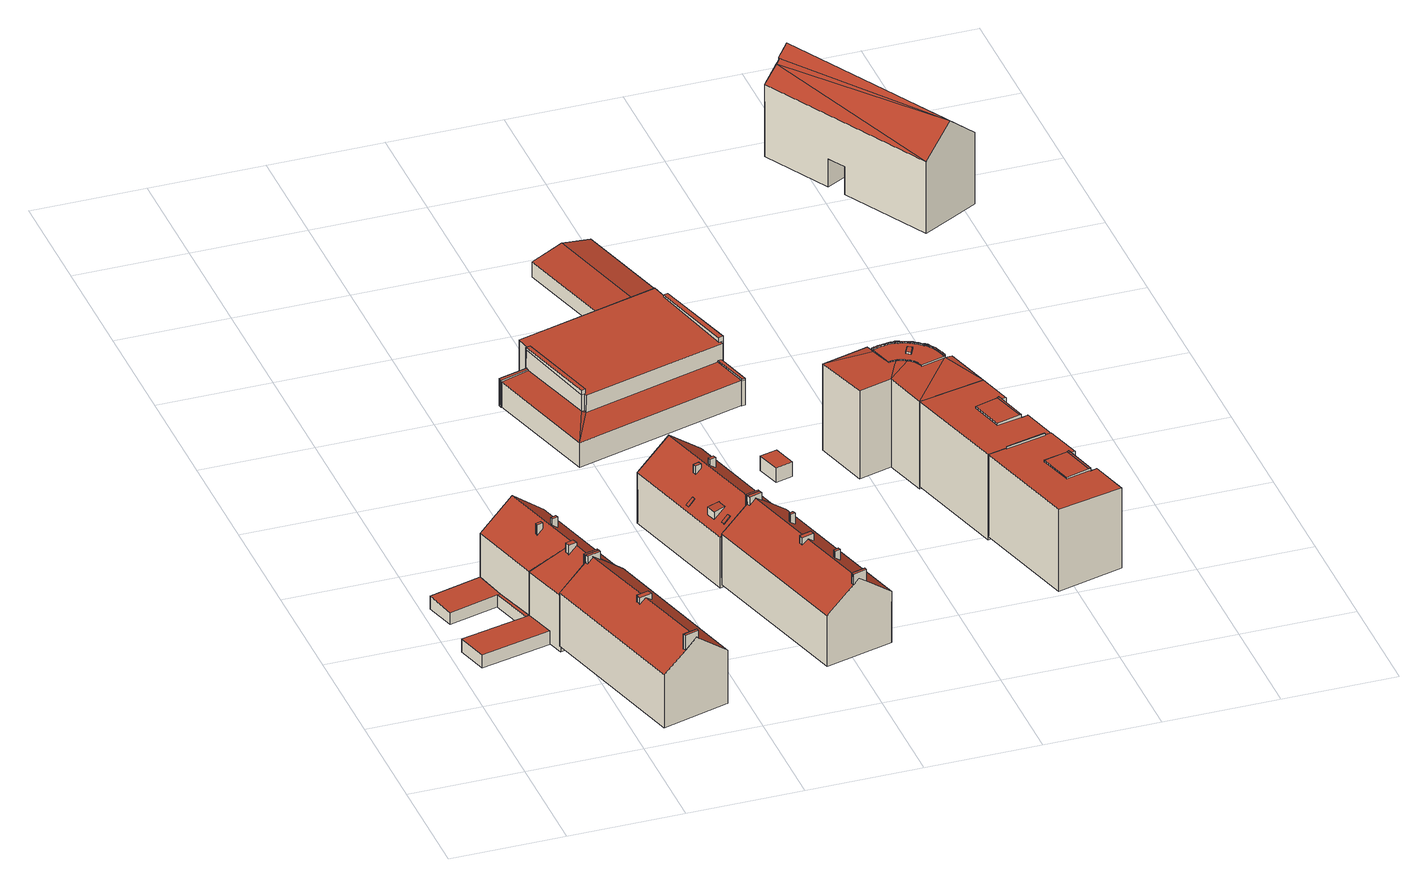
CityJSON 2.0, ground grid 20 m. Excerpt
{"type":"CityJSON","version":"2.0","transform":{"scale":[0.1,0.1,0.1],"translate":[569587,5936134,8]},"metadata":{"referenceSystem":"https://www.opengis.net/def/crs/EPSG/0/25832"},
"CityObjects":{
"building1":{"type":"Building","attributes":{"Grundfläche 2D":"72.233860","Grundhöhe NN":"10.234"},"geometry":[{"type":"Solid","lod":"3","boundaries":[[[[0,1,2,3]],[[1,0,4,5]],[[2,1,5,6]],[[3,2,6,7]],[[0,3,7,4]],[[5,4,7,6]]]],"semantics":{"surfaces":[{"type":"RoofSurface"},{"type":"WallSurface"},{"type":"GroundSurface"}],"values":[[0,1,1,1,1,2]]}}]},
"building2":{"type":"Building","attributes":{"Grundfläche 2D":"60.177797","Grundhöhe NN":"10.279"},"geometry":[{"type":"Solid","lod":"3","boundaries":[[[[8,9,10,11,12]],[[13,14,8,12]],[[14,13,0]],[[10,9,15,16]],[[11,10,16,17]],[[11,17,18,12]],[[9,8,19,15]],[[13,12,18,20]],[[0,13,20,21]],[[8,14,22,19]],[[14,0,21,22]],[[21,20,18,17,16,15,19,22]]]],"semantics":{"surfaces":[{"type":"RoofSurface"},{"type":"WallSurface"},{"type":"GroundSurface"}],"values":[[0,0,0,1,1,1,1,1,1,1,1,2]]}}]},
"building3":{"type":"Building","attributes":{"Grundfläche 2D":"357.919867","Grundhöhe NN":"11.589"},"children":["building3-1","building3-2","building3-3"],"geometry":[{"type":"Solid","lod":"3","boundaries":[[[[23,24,25,26,27,28,29,30,31,32,33,34]],[[35,36,37,38,32,31,30,29,28,27,39,40]],[[24,23,41,42]],[[43,35,40,39,27,26,25,24,42,44]],[[36,35,43,45]],[[23,34,33,32,38,37,36,45,46,41]],[[45,43,44,42,41,46]]]],"semantics":{"surfaces":[{"type":"RoofSurface"},{"type":"WallSurface"},{"type":"GroundSurface"}],"values":[[0,0,1,1,1,1,2]]}}]},
"building3-1":{"type":"BuildingInstallation","parents":["building3"],"geometry":[{"type":"MultiSurface","lod":"3","boundaries":[[[47,48,49,50,51]],[[52,49,48,47,53,29]],[[52,54,50,49]],[[55,51,50,54,30]],[[55,53,47,51]]],"semantics":{"surfaces":[{"type":"RoofSurface"},{"type":"WallSurface"}],"values":[0,1,1,1,1]}}]},
"building3-2":{"type":"BuildingInstallation","parents":["building3"],"geometry":[{"type":"MultiSurface","lod":"3","boundaries":[[[56,57,58,59,60,61]],[[39,62,56,61]],[[63,59,58,57,56,62,28,64]],[[63,25,60,59]],[[60,25,26,27,39,61]]],"semantics":{"surfaces":[{"type":"RoofSurface"},{"type":"WallSurface"}],"values":[0,1,1,1,1]}}]},
"building3-3":{"type":"BuildingInstallation","parents":["building3"],"geometry":[{"type":"MultiSurface","lod":"3","boundaries":[[[65,66,67,68]],[[65,37,38,32,33,66]],[[67,66,33,69]],[[67,69,31,70,68]],[[65,68,70,37]]],"semantics":{"surfaces":[{"type":"RoofSurface"},{"type":"WallSurface"}],"values":[0,1,1,1,1]}}]},
"building4":{"type":"Building","attributes":{"Grundfläche 2D":"274.610371","Grundhöhe NN":"10.324"},"children":["building4-1","building4-2","building4-3","building4-4"],"geometry":[{"type":"Solid","lod":"3","boundaries":[[[[71,72,73,74,75,76,77,78,79]],[[80,81,79,78]],[[82,79,81]],[[71,79,82,83,84,85,73,72]],[[77,76,86,87]],[[80,78,77,87,15]],[[81,80,15,22]],[[82,81,22,21]],[[83,82,21,88]],[[76,75,74,73,85,84,83,88,86]],[[88,21,22,15,87,86]]]],"semantics":{"surfaces":[{"type":"RoofSurface"},{"type":"WallSurface"},{"type":"GroundSurface"}],"values":[[0,0,0,0,1,1,1,1,1,1,2]]}}]},
"building4-1":{"type":"BuildingInstallation","parents":["building4"],"geometry":[{"type":"MultiSurface","lod":"3","boundaries":[[[89,90,61,60,91,92]],[[84,85,73,74,60,61]],[[74,93,91,60]],[[94,95,90,89,92,91,93,72]],[[95,84,61,90]]],"semantics":{"surfaces":[{"type":"RoofSurface"},{"type":"WallSurface"}],"values":[0,1,1,1,1]}}]},
"building4-2":{"type":"BuildingInstallation","parents":["building4"],"geometry":[{"type":"MultiSurface","lod":"3","boundaries":[[[96,97,98,99]],[[99,98,79,100]],[[96,99,100,101]],[[97,96,101,71]],[[98,97,71,79]]],"semantics":{"surfaces":[{"type":"RoofSurface"},{"type":"WallSurface"}],"values":[0,1,1,1,1]}}]},
"building4-3":{"type":"BuildingInstallation","parents":["building4"],"geometry":[{"type":"MultiSurface","lod":"3","boundaries":[[[102,103,104,105]],[[105,104,106,107]],[[102,105,107,108]],[[103,102,108,109]],[[104,103,109,106]]],"semantics":{"surfaces":[{"type":"RoofSurface"},{"type":"WallSurface"}],"values":[0,1,1,1,1]}}]},
"building4-4":{"type":"BuildingInstallation","parents":["building4"],"geometry":[{"type":"MultiSurface","lod":"3","boundaries":[[[110,111,112,113]],[[113,112,114,115]],[[110,113,115,116]],[[111,110,116,117]],[[112,111,117,114]]],"semantics":{"surfaces":[{"type":"RoofSurface"},{"type":"WallSurface"}],"values":[0,1,1,1,1]}}]},
"building5":{"type":"Building","attributes":{"Grundfläche 2D":"362.022262","Grundhöhe NN":"11.996"},"children":["building5-1","building5-2","building5-3","building5-4","building5-5"],"geometry":[{"type":"Solid","lod":"3","boundaries":[[[[118,119,120,121,122,123,124,125,126,127]],[[128,129,130,125,124,123,122,121,120,131,132]],[[118,127,133,134]],[[135,132,131,120,119,118,134,136]],[[128,132,135,137]],[[133,127,126,125,130,129,128,137,138]],[[137,135,136,134,133,138]]]],"semantics":{"surfaces":[{"type":"RoofSurface"},{"type":"WallSurface"},{"type":"GroundSurface"}],"values":[[0,0,1,1,1,1,2]]}}]},
"building5-1":{"type":"BuildingInstallation","parents":["building5"],"geometry":[{"type":"MultiSurface","lod":"3","boundaries":[[[139,140,141,142]],[[130,125,126,140,139]],[[126,143,141,140]],[[124,144,142,141,143]],[[144,130,139,142]]],"semantics":{"surfaces":[{"type":"RoofSurface"},{"type":"WallSurface"}],"values":[0,1,1,1,1]}}]},
"building5-2":{"type":"BuildingInstallation","parents":["building5"],"geometry":[{"type":"MultiSurface","lod":"3","boundaries":[[[145,146,147,148]],[[148,147,149,150]],[[145,148,150,151]],[[146,145,151,152]],[[147,146,152,149]]],"semantics":{"surfaces":[{"type":"RoofSurface"},{"type":"WallSurface"}],"values":[0,1,1,1,1]}}]},
"building5-3":{"type":"BuildingInstallation","parents":["building5"],"geometry":[{"type":"MultiSurface","lod":"3","boundaries":[[[153,154,155,156]],[[156,155,157,158]],[[153,156,158,159]],[[154,153,159,160]],[[155,154,160,157]]],"semantics":{"surfaces":[{"type":"RoofSurface"},{"type":"WallSurface"}],"values":[0,1,1,1,1]}}]},
"building5-4":{"type":"BuildingInstallation","parents":["building5"],"geometry":[{"type":"MultiSurface","lod":"3","boundaries":[[[161,162,163,164]],[[131,165,161,164]],[[121,166,162,161,165]],[[166,119,163,162]],[[119,120,131,164,163]]],"semantics":{"surfaces":[{"type":"RoofSurface"},{"type":"WallSurface"}],"values":[0,1,1,1,1]}}]},
"building5-5":{"type":"BuildingInstallation","parents":["building5"],"geometry":[{"type":"MultiSurface","lod":"3","boundaries":[[[167,168,169,170]],[[171,168,167,172,122]],[[171,173,169,168]],[[174,170,169,173,123]],[[174,172,167,170]]],"semantics":{"surfaces":[{"type":"RoofSurface"},{"type":"WallSurface"}],"values":[0,1,1,1,1]}}]},
"building6":{"type":"Building","attributes":{"Grundfläche 2D":"283.972156","Grundhöhe NN":"11.459"},"children":["building6-1","building6-2","building6-3","building6-4","building6-5","building6-6"],"geometry":[{"type":"Solid","lod":"3","boundaries":[[[[175,176,177,178,179,180]],[[181,176,175,180,182,183]],[[179,178,184,185]],[[182,180,179,185,186]],[[183,182,186,187]],[[184,178,177,176,181,183,187,188]],[[188,187,186,185,184]]]],"semantics":{"surfaces":[{"type":"RoofSurface"},{"type":"WallSurface"},{"type":"GroundSurface"}],"values":[[0,0,1,1,1,1,2]]}}]},
"building6-1":{"type":"BuildingInstallation","parents":["building6"],"geometry":[{"type":"MultiSurface","lod":"3","boundaries":[[[189,190,191,192]],[[192,191,193,194]],[[189,192,194,195]],[[190,189,195,196]],[[191,190,196,193]]],"semantics":{"surfaces":[{"type":"RoofSurface"},{"type":"WallSurface"}],"values":[0,1,1,1,1]}}]},
"building6-2":{"type":"BuildingInstallation","parents":["building6"],"geometry":[{"type":"MultiSurface","lod":"3","boundaries":[[[164,163,197,198]],[[164,181,176,177,163]],[[177,199,197,163]],[[175,200,198,197,199]],[[200,181,164,198]]],"semantics":{"surfaces":[{"type":"RoofSurface"},{"type":"WallSurface"}],"values":[0,1,1,1,1]}}]},
"building6-3":{"type":"BuildingInstallation","parents":["building6"],"geometry":[{"type":"MultiSurface","lod":"3","boundaries":[[[201,202,203,204]],[[202,201,205,206]],[[204,203,207,208]],[[201,204,208,205]],[[203,202,206,207]]],"semantics":{"surfaces":[{"type":"RoofSurface"},{"type":"WallSurface"}],"values":[0,1,1,1,1]}}]},
"building6-4":{"type":"BuildingInstallation","parents":["building6"],"geometry":[{"type":"MultiSurface","lod":"3","boundaries":[[[209,210,211,212]],[[212,211,213,214]],[[209,212,214,215]],[[210,209,215,216]],[[211,210,216,213]]],"semantics":{"surfaces":[{"type":"RoofSurface"},{"type":"WallSurface"}],"values":[0,1,1,1,1]}}]},
"building6-5":{"type":"BuildingInstallation","parents":["building6"],"geometry":[{"type":"MultiSurface","lod":"3","boundaries":[[[217,218,219,220]],[[220,219,221,222]],[[217,220,222,223]],[[218,217,223,224]],[[219,218,224,221]]],"semantics":{"surfaces":[{"type":"RoofSurface"},{"type":"WallSurface"}],"values":[0,1,1,1,1]}}]},
"building6-6":{"type":"BuildingInstallation","parents":["building6"],"geometry":[{"type":"MultiSurface","lod":"3","boundaries":[[[225,226,227,228]],[[229,230,226,225]],[[230,227,226]],[[229,225,228]]],"semantics":{"surfaces":[{"type":"RoofSurface"},{"type":"WallSurface"}],"values":[0,1,1,1]}}]},
"building7":{"type":"Building","attributes":{"Grundfläche 2D":"796.367468","Grundhöhe NN":"10.233"},"children":["building7-1","building7-2"],"geometry":[{"type":"Solid","lod":"3","boundaries":[[[[231,232,233,234,235,236]],[[237,238,239,240,241,242]],[[243,244,245,246,247,248,249,250,251,252,253,254]],[[255,256,257,258,259,260,261]],[[262,263,256]],[[263,257,256]],[[264,265,266,267,257,263]],[[268,267,266]],[[269,259,258]],[[270,271,272,234,233,232]],[[272,244,243,236,235,234]],[[236,243,254,231]],[[254,253,270,232,231]],[[237,249,248,238]],[[247,273,240,239,238,248]],[[273,274,241,240]],[[274,250,249,237,242,241]],[[270,253,275,276]],[[263,272,271,270,276,277,265,264]],[[272,263,262,244]],[[244,262,256,245]],[[261,278,279,246,245,256,255]],[[247,246,279,280]],[[273,247,280,281]],[[274,273,281,282]],[[250,274,282,283]],[[251,250,283,284]],[[252,251,284,285]],[[253,252,285,275]],[[266,265,277,286]],[[268,266,286,287]],[[267,268,287,288]],[[257,267,288,289]],[[258,257,289,290]],[[269,258,290,291]],[[259,269,291,292]],[[261,260,259,292,293,278]],[[293,292,291,290,289,288,287,286,277,276,275,285,284,283,282,281,280,279,278]]]],"semantics":{"surfaces":[{"type":"RoofSurface"},{"type":"WallSurface"},{"type":"GroundSurface"}],"values":[[0,0,0,0,0,0,0,0,0,1,1,1,1,1,1,1,1,1,1,1,1,1,1,1,1,1,1,1,1,1,1,1,1,1,1,1,1,2]]}}]},
"building7-1":{"type":"BuildingInstallation","parents":["building7"],"geometry":[{"type":"MultiSurface","lod":"3","boundaries":[[[294,295,296,297,298,299]],[[255,297,296,261]],[[255,258,269,299,298,297]],[[269,259,294,299]],[[259,260,261,296,295,294]]],"semantics":{"surfaces":[{"type":"RoofSurface"},{"type":"WallSurface"}],"values":[0,1,1,1,1]}}]},
"building7-2":{"type":"BuildingInstallation","parents":["building7"],"geometry":[{"type":"MultiSurface","lod":"3","boundaries":[[[300,301,302,303]],[[265,266,301,300]],[[266,268,302,301]],[[302,268,267,264,303]],[[265,300,303,264]]],"semantics":{"surfaces":[{"type":"RoofSurface"},{"type":"WallSurface"}],"values":[0,1,1,1,1]}}]},
"building8":{"type":"Building","attributes":{"Grundfläche 2D":"13.227556","Grundhöhe NN":"11.405"},"geometry":[{"type":"Solid","lod":"3","boundaries":[[[[304,305,306,307]],[[308,309,307,306]],[[309,310,304,307]],[[310,311,305,304]],[[311,308,306,305]],[[311,310,309,308]]]],"semantics":{"surfaces":[{"type":"RoofSurface"},{"type":"WallSurface"},{"type":"GroundSurface"}],"values":[[0,1,1,1,1,2]]}}]},
"building9":{"type":"Building","attributes":{"Grundfläche 2D":"234.801954","Grundhöhe NN":"9.792"},"geometry":[{"type":"Solid","lod":"3","boundaries":[[[[312,313,314,315]],[[316,313,312,317]],[[315,314,318,319]],[[317,312,315,319,320]],[[316,317,320,321]],[[318,314,313,316,321]],[[320,319,318,321]]]],"semantics":{"surfaces":[{"type":"RoofSurface"},{"type":"WallSurface"},{"type":"GroundSurface"}],"values":[[0,0,1,1,1,1,2]]}}]},
"building10":{"type":"Building","attributes":{"Grundfläche 2D":"249.416702","Grundhöhe NN":"11.519"},"children":["building10-1","building10-2","building10-3","building10-4"],"geometry":[{"type":"MultiSurface","lod":"3","boundaries":[[[322,323,324,325,326,327,328,329,330,331,332,333,334,335,336,337,338,339,340,341,342,343,344,345,346,347,348,349,350,351,352,353,354,355,356,357,358,359,360,361,362,363,364,365,366,367,368,369,370,371,372,373,374,375,376,377,378,379,380,381,382,383,384,385,386,387,388,389,390,391,392,393,394,395,396,397,398,399,400,401,402,403,404,405,406,407,408,409,410,411,412],[413,414,415,416,417,418]],[[419,420,421,422]],[[423,424,425,426,427,428,429,430,431,432,433,434,420,419,435]],[[425,436,426]],[[437,422,421]],[[426,438,427]],[[431,439,432]],[[440,441,433]],[[441,442,443,444,445,446,447,434,433]],[[441,448,442]],[[448,449,442]],[[450,445,444]],[[445,451,446]],[[446,452,447]],[[453,454,455,456,457,458,459,460,461,434,447,462]],[[447,463,462]],[[464,465,466,460,459]],[[458,457,456,368,367,459]],[[456,455,369,368]],[[455,454,370,369]],[[454,453,371,370]],[[453,462,372,371]],[[462,463,373,372]],[[452,374,373,463,447]],[[452,446,451,376,375,374]],[[378,377,376,451,445,450]],[[379,378,450,444]],[[380,379,444,443]],[[382,381,380,443,442,449]],[[449,448,383,382]],[[441,440,384,383,448]],[[385,384,440,433]],[[386,385,433,432]],[[439,387,386,432]],[[439,431,388,387]],[[431,430,389,388]],[[430,429,390,389]],[[429,428,391,390]],[[428,427,392,391]],[[427,438,393,392]],[[438,426,436,395,394,393]],[[396,395,436,425]],[[397,396,425,424]],[[398,397,424,423]],[[419,422,467,468,399,398,423,435]],[[469,470,471,472,473,467,422,474]],[[475,476,477,478,471,470,479,480]],[[476,475,481,482]],[[482,481,483,484]],[[484,483,485,486]],[[486,485,487,488]],[[488,487,489,490]],[[490,489,491,492]],[[492,491,493,494]],[[494,493,495,496]],[[496,495,497,498]],[[498,497,499,500]],[[500,499,501,502]],[[502,501,503,504]],[[504,503,505,506]],[[507,506,505,508]],[[421,420,509,510]],[[437,421,510,511]],[[512,513,470,469,474,422,514,515]],[[516,517,475,480,479,470,513,518]],[[481,475,517,519]],[[483,481,519,520]],[[422,437,511,514]],[[485,483,520,521]],[[487,485,521,522]],[[489,487,522,523]],[[491,489,523,524]],[[493,491,524,525]],[[495,493,525,526]],[[497,495,526,527]],[[499,497,527,528]],[[501,499,528,529]],[[503,501,529,530]],[[505,503,530,531]],[[532,508,505,531]],[[533,534,535,508,532,536]],[[537,534,533,538]],[[539,537,538,540]],[[541,539,540,542]],[[543,541,542,544]],[[545,543,544,546]],[[547,545,546,548]],[[549,547,548,550]],[[551,549,550,552]],[[553,551,552,554]],[[555,553,554,556]],[[557,555,556,558]],[[559,557,558,560]],[[561,559,560,562]],[[563,564,565,561,562,566]],[[466,465,567,568]],[[569,570,571,572,573,564,563,574]],[[575,571,570,576]],[[577,575,576,578]],[[579,577,578,580]],[[581,579,580,582]],[[583,581,582,584]],[[585,583,584,586]],[[587,585,586,588]],[[589,587,588,590]],[[591,592,593,594,595,589,590,596]],[[567,465,597,593,592,598]],[[460,466,568,599]],[[461,460,599,600]],[[434,461,600,601]],[[420,434,601,509]],[[591,596,590,588,586,584,582,580,578,576,570,569,574,563,566,562,560,558,556,554,552,550,548,546,544,542,540,538,533,536,532,531,530,529,528,527,526,525,524,523,522,521,520,519,517,516,518,513,512,515,514,511,510,509,601,600,599,568,567,598,592]]],"semantics":{"surfaces":[{"type":"RoofSurface"},{"type":"WallSurface"},{"type":"GroundSurface"}],"values":[0,0,0,0,0,0,0,0,0,0,0,0,0,0,0,0,0,1,1,1,1,1,1,1,1,1,1,1,1,1,1,1,1,1,1,1,1,1,1,1,1,1,1,1,1,1,1,1,1,1,1,1,1,1,1,1,1,1,1,1,1,1,1,1,1,1,1,1,1,1,1,1,1,1,1,1,1,1,1,1,1,1,1,1,1,1,1,1,1,1,1,1,1,1,1,1,1,1,1,1,1,1,1,1,1,1,1,1,1,1,1,2]}}]},
"building10-1":{"type":"BuildingInstallation","parents":["building10"],"geometry":[{"type":"MultiSurface","lod":"3","boundaries":[[[602,603,604,605,606,607]],[[606,605,414,413]],[[607,606,413,418]],[[417,416,415,604,603,602,607,418]],[[605,604,415,414]]],"semantics":{"surfaces":[{"type":"RoofSurface"},{"type":"WallSurface"}],"values":[0,1,1,1,1]}}]},
"building10-2":{"type":"BuildingInstallation","parents":["building10"],"geometry":[{"type":"MultiSurface","lod":"3","boundaries":[[[608,609,610,611,612,613,614,615,616,617,618,619,620,621,622,623,624,625,626,627,628,629,630,631,632,633,634,635,636,637,638,639,640,641,642,643,644,645,646,647,648]],[[610,609,325,324]],[[611,610,324,323]],[[612,611,323,322]],[[613,612,322,412]],[[614,613,412,411]],[[615,614,411,410]],[[616,615,410,409]],[[617,616,409,408]],[[618,617,408,407]],[[619,618,407,406]],[[620,619,406,405]],[[403,402,623,622,621,620,405,404]],[[400,399,626,625,624,623,402,401]],[[399,468,467,628,627,626]],[[467,473,472,471,631,630,629,628]],[[471,478,477,476,634,633,632,631]],[[476,482,635,634]],[[482,484,636,635]],[[484,486,637,636]],[[486,488,638,637]],[[488,490,639,638]],[[490,492,640,639]],[[492,494,641,640]],[[494,496,642,641]],[[496,498,643,642]],[[498,500,644,643]],[[500,502,645,644]],[[502,504,646,645]],[[504,506,647,646]],[[506,507,648,647]]],"semantics":{"surfaces":[{"type":"RoofSurface"},{"type":"WallSurface"}],"values":[0,1,1,1,1,1,1,1,1,1,1,1,1,1,1,1,1,1,1,1,1,1,1,1,1,1,1,1,1,1,1]}}]},
"building10-3":{"type":"BuildingInstallation","parents":["building10"],"geometry":[{"type":"MultiSurface","lod":"3","boundaries":[[[649,650,651,652,653,654,655,656,657,658,659,660,661,662,663,664,665,666,667,668,669,670,671,672,673,674,675,676,677,678,679,680,681,682,683,684,685,686]],[[668,667,666,561,565,564]],[[571,671,670,669,668,564,573,572]],[[671,571,575,672]],[[672,575,577,673]],[[673,577,579,674]],[[674,579,581,675]],[[675,581,583,676]],[[676,583,585,677]],[[677,585,587,678]],[[678,587,589,679]],[[593,682,681,680,679,589,595,594]],[[464,685,684,683,682,593,597,465]],[[685,464,459,686]],[[459,367,686]],[[365,650,649,686,367,366]],[[363,652,651,650,365,364]],[[360,655,654,653,652,363,362,361]],[[656,655,360,359]],[[657,656,359,358]],[[658,657,358,357]],[[659,658,357,356]],[[660,659,356,355]],[[661,660,355,354]],[[662,661,354,353]],[[663,662,353,352]],[[350,665,664,663,352,351]]],"semantics":{"surfaces":[{"type":"RoofSurface"},{"type":"WallSurface"}],"values":[0,1,1,1,1,1,1,1,1,1,1,1,1,1,1,1,1,1,1,1,1,1,1,1,1,1,1]}}]},
"building10-4":{"type":"BuildingInstallation","parents":["building10"],"geometry":[{"type":"MultiSurface","lod":"3","boundaries":[[[687,688,689,690,691,692,693,694,695,696,697,698,699,700,701,702,703,704,705,706,707,708,609,608,648,709,710,711,712,713,714,715,716,717,718,719,720,721,722,666,665,723]],[[346,689,688,687,348,347]],[[344,691,690,689,346,345]],[[692,691,344,343]],[[693,692,343,342]],[[694,693,342,341]],[[339,696,695,694,341,340]],[[697,696,339,338]],[[698,697,338,337]],[[699,698,337,336]],[[700,699,336,335]],[[701,700,335,334]],[[702,701,334,333,332]],[[703,702,332,331]],[[330,704,703,331]],[[328,706,705,704,330,329]],[[707,706,328,327]],[[708,707,327,326]],[[609,708,326,325]],[[710,709,648,507,508,535,534]],[[710,534,537,711]],[[711,537,539,712]],[[712,539,541,713]],[[713,541,543,714]],[[714,543,545,715]],[[715,545,547,716]],[[716,547,549,717]],[[717,549,551,718]],[[718,551,553,719]],[[719,553,555,720]],[[720,555,557,721]],[[721,557,559,722]],[[722,559,561,666]],[[723,665,350,349]],[[687,723,349,348]]],"semantics":{"surfaces":[{"type":"RoofSurface"},{"type":"WallSurface"}],"values":[0,1,1,1,1,1,1,1,1,1,1,1,1,1,1,1,1,1,1,1,1,1,1,1,1,1,1,1,1,1,1,1,1,1,1]}}]},
"building11":{"type":"Building","attributes":{"Grundfläche 2D":"242.763815","Grundhöhe NN":"12.565"},"children":["building11-1","building11-2"],"geometry":[{"type":"MultiSurface","lod":"3","boundaries":[[[724,725,726,727]],[[728,729,730,731,732,733,734,735,736,737,738,739,740,741,742,743]],[[744,745,746,747,748,749,750,751]],[[752,753,754,755,756,757]],[[724,727,758,735,734,733]],[[725,724,733,732]],[[730,759,726,725,732,731]],[[759,730,735,758]],[[728,743,760,761]],[[730,729,728,761,762,750,749]],[[730,749,748,735]],[[763,737,736,735,748,747,764]],[[738,737,763,765]],[[741,740,739,738,765,766]],[[742,741,766,767]],[[743,742,767,760]],[[750,762,768,754,751]],[[751,754,753,744]],[[744,753,752,745]],[[745,752,757,746]],[[746,757,769,764,747]],[[754,768,770,755]],[[756,755,770,771]],[[756,771,769,757]],[[770,768,762,761,760,767,766,765,763,764,769,771]]],"semantics":{"surfaces":[{"type":"RoofSurface"},{"type":"WallSurface"},{"type":"GroundSurface"}],"values":[0,0,0,0,1,1,1,1,1,1,1,1,1,1,1,1,1,1,1,1,1,1,1,1,2]}}]},
"building11-1":{"type":"BuildingInstallation","parents":["building11"],"geometry":[{"type":"MultiSurface","lod":"3","boundaries":[[[772,773,774,775]],[[740,776,775,774]],[[772,775,776,777]],[[777,739,773,772]],[[774,773,739,740]]],"semantics":{"surfaces":[{"type":"RoofSurface"},{"type":"WallSurface"}],"values":[0,1,1,1,1]}}]},
"building11-2":{"type":"BuildingInstallation","parents":["building11"],"geometry":[{"type":"MultiSurface","lod":"3","boundaries":[[[778,779,780,781]],[[726,759,780,779]],[[758,727,778,781]],[[779,778,727,726]],[[759,758,781,780]]],"semantics":{"surfaces":[{"type":"RoofSurface"},{"type":"WallSurface"}],"values":[0,1,1,1,1]}}]},
"building12":{"type":"Building","attributes":{"Grundfläche 2D":"235.473912","Grundhöhe NN":"12.008"},"children":["building12-1"],"geometry":[{"type":"MultiSurface","lod":"3","boundaries":[[[782,783,784,785]],[[786,787,788,789,790,791,792,793,794,421,420,741,795]],[[796,797,798,799,800,801,802,803]],[[804,805,806,807,808,809]],[[782,785,810,792,791,790]],[[783,782,790,789]],[[783,789,788,811,784]],[[811,788,792,810]],[[797,812,813,806,798]],[[798,806,805,799]],[[799,805,804,800]],[[800,804,809,801]],[[801,809,814,815,802]],[[806,813,816,807]],[[808,807,816,817]],[[808,817,814,809]],[[786,795,818,819]],[[788,787,786,819,812,797,796]],[[788,796,803,792]],[[820,794,793,792,803,802,815]],[[421,794,820,821]],[[420,421,821,822]],[[741,420,822,823]],[[795,741,823,818]],[[816,813,812,819,818,823,822,821,820,815,814,817]]],"semantics":{"surfaces":[{"type":"RoofSurface"},{"type":"WallSurface"},{"type":"GroundSurface"}],"values":[0,0,0,0,1,1,1,1,1,1,1,1,1,1,1,1,1,1,1,1,1,1,1,1,2]}}]},
"building12-1":{"type":"BuildingInstallation","parents":["building12"],"geometry":[{"type":"MultiSurface","lod":"3","boundaries":[[[824,825,826,827]],[[810,785,824,827]],[[825,824,785,784]],[[784,811,826,825]],[[811,810,827,826]]],"semantics":{"surfaces":[{"type":"RoofSurface"},{"type":"WallSurface"}],"values":[0,1,1,1,1]}}]},
"building13":{"type":"Building","attributes":{"Grundfläche 2D":"355.959002","Grundhöhe NN":"8.555"},"geometry":[{"type":"Solid","lod":"3","boundaries":[[[[828,829,830]],[[831,829,828]],[[831,832,833,834]],[[834,829,831]],[[831,835,836,832]],[[837,838,839,840,841,828,830,842]],[[843,835,831,828,841,844]],[[845,846,847,848,849,836,835,843]],[[833,832,836,849,850]],[[834,833,850,851]],[[830,829,834,851,842]],[[846,845,840,839]],[[848,847,838,837]],[[843,844,841,840,845]],[[850,849,848,837,842,851]],[[847,846,839,838]]]],"semantics":{"surfaces":[{"type":"RoofSurface"},{"type":"WallSurface"},{"type":"GroundSurface"},{"type":"OuterCeilingSurface"}],"values":[[0,0,0,0,0,1,1,1,1,1,1,1,1,2,2,3]]}}]}
},
"vertices":[
[137,367,47],[13,338,47],[28,283,47],[152,313,47],[137,367,22],[13,338,22],[28,283,22],[152,313,22],
[115,444,45],[100,498,47],[7,472,47],[22,418,45],[109,442,45],[130,366,47],[136,368,47],[100,498,23],[7,472,23],[22,418,23],[109,442,23],[115,444,23],[130,366,23],[137,367,23],[136,368,23],
[354,36,136],[277,316,136],[231,303,174],[219,300,183],[218,300,184],[219,295,184],[256,164,184],[258,155,184],[294,25,184],[296,20,184],[299,21,181],[353,36,137],[158,283,136],[235,3,136],[275,14,167],[293,19,182],[206,297,175],[160,284,137],[354,36,36],[277,316,36],[158,283,36],[160,284,36],[235,3,36],[353,36,36],
[266,167,188],[256,164,188],[245,161,188],[247,152,188],[269,158,188],[245,161,175],[266,167,176],[247,152,175],[269,158,176],
[208,291,189],[219,295,189],[221,295,189],[232,298,189],[231,303,189],[206,297,189],[208,291,175],[232,298,174],[221,295,183],
[275,14,195],[299,21,195],[298,26,195],[273,19,195],[298,26,181],[273,19,167],
[208,343,178],[218,304,178],[219,300,178],[231,303,168],[277,316,130],[278,317,129],[219,531,129],[160,515,178],[205,352,178],[100,498,129],[136,368,129],[137,367,129],[160,284,129],[206,297,167],[218,300,177],[278,317,23],[219,531,23],[160,284,23],
[217,304,189],[205,301,189],[230,307,189],[218,304,189],[230,307,168],[217,304,177],[205,301,167],
[193,339,184],[208,343,184],[205,352,184],[191,348,184],[191,348,166],[193,339,166],
[177,418,182],[176,423,182],[166,420,182],[167,415,182],[166,420,162],[167,415,162],[177,418,170],[176,423,170],
[205,426,182],[204,431,182],[194,428,182],[195,423,182],[194,428,170],[195,423,170],[205,426,162],[204,431,162],
[578,393,136],[528,379,176],[518,376,184],[519,371,184],[556,239,184],[558,231,184],[594,100,184],[596,95,184],[609,99,174],[656,112,136],[536,79,136],[539,80,138],[585,92,176],[505,373,174],[458,360,136],[656,112,40],[578,393,40],[458,360,40],[528,379,40],[536,79,40],[539,80,40],
[585,92,196],[609,99,196],[608,103,196],[584,97,196],[608,103,174],[584,97,176],
[591,181,190],[582,178,190],[583,173,190],[592,176,190],[583,173,178],[592,176,170],[591,181,170],[582,178,178],
[558,305,190],[551,303,190],[552,298,190],[560,300,190],[552,298,175],[560,300,169],[558,305,169],[551,303,175],
[507,367,190],[530,374,190],[528,379,190],[505,373,190],[507,367,174],[530,374,176],
[566,242,190],[545,236,190],[547,228,190],[568,234,190],[545,236,176],[566,242,176],[547,228,176],[568,234,176],
[514,380,178],[515,375,178],[528,379,168],[574,392,130],[513,614,130],[453,598,178],[505,373,170],[394,581,130],[455,359,130],[574,392,35],[513,614,35],[394,581,35],[455,359,35],[515,375,35],
[445,463,145],[433,460,135],[435,453,135],[447,457,145],[435,453,134],[447,457,144],[445,463,144],[433,460,134],
[527,383,190],[504,377,190],[527,383,168],[504,377,170],
[479,379,153],[477,385,153],[466,382,143],[467,375,143],[479,379,152],[477,385,152],[466,382,142],[467,375,142],
[470,505,180],[460,502,180],[462,496,180],[472,499,180],[462,496,164],[472,499,171],[470,505,171],[460,502,164],
[499,506,182],[497,512,182],[488,509,182],[489,503,182],[488,509,171],[489,503,171],[499,506,163],[497,512,163],
[453,414,155],[458,397,155],[479,403,157],[475,420,157],[453,414,139],[458,397,139],
[366,1013,111],[358,1011,111],[359,1009,111],[400,864,111],[405,865,111],[407,866,111],[615,1083,111],[656,936,111],[660,937,111],[664,938,111],[623,1085,111],[617,1084,111],[407,866,102],[405,865,102],[406,860,102],[661,932,102],[660,937,102],[656,936,102],[615,1083,107],[617,1084,107],[610,1110,108],[357,1040,108],[364,1013,107],[366,1013,107],[652,929,70],[406,860,70],[368,782,69],[670,867,69],[676,867,69],[676,868,69],[658,931,70],[405,865,71],[400,864,71],[360,1004,71],[359,1009,71],[308,995,69],[310,990,69],[309,989,69],[670,866,69],[358,1011,107],[359,1009,107],[400,864,102],[664,938,102],[623,1085,107],[364,1013,22],[358,1011,22],[359,1009,22],[658,931,22],[661,932,22],[660,937,22],[664,938,22],[623,1085,22],[617,1084,22],[610,1110,22],[357,1040,22],[308,995,22],[309,989,22],[310,990,22],[368,782,22],[670,867,22],[670,866,22],[676,867,22],[676,868,22],
[676,867,72],[676,868,72],[658,931,73],[652,929,73],[670,867,72],[670,866,72],
[359,1009,73],[308,995,73],[309,989,73],[360,1004,73],
[671,628,62],[659,669,62],[629,661,62],[641,620,62],[629,661,34],[641,620,34],[671,628,34],[659,669,34],
[593,1154,61],[538,1351,61],[483,1336,47],[538,1139,47],[593,1367,47],[648,1169,47],[483,1336,18],[538,1139,18],[648,1169,18],[593,1367,18],
[915,670,201],[914,672,201],[913,673,201],[912,675,201],[910,674,201],[909,674,201],[909,675,201],[908,676,201],[906,678,201],[904,680,201],[902,682,201],[900,683,201],[899,684,201],[897,685,201],[894,687,201],[892,689,201],[891,689,201],[889,690,201],[888,690,201],[886,691,201],[883,692,201],[880,693,201],[878,694,201],[877,694,201],[875,695,201],[874,695,201],[872,695,201],[873,696,201],[873,697,201],[872,697,201],[869,697,201],[868,697,201],[866,697,201],[864,698,201],[861,698,201],[858,698,201],[855,697,201],[852,697,201],[850,696,201],[847,696,201],[846,696,201],[843,695,201],[840,694,201],[836,693,201],[833,692,201],[829,691,201],[841,649,201],[843,650,201],[845,651,201],[847,651,201],[849,651,201],[852,651,201],[854,651,201],[855,651,201],[856,651,201],[858,650,201],[859,650,201],[861,650,201],[863,649,201],[865,649,201],[865,648,201],[867,647,201],[869,646,201],[871,645,201],[873,644,201],[875,643,201],[876,641,201],[878,639,201],[880,638,201],[881,636,201],[882,634,201],[883,632,201],[884,631,201],[884,630,201],[885,628,201],[886,626,201],[887,623,201],[929,635,201],[928,638,201],[928,641,201],[927,644,201],[926,647,201],[925,650,201],[924,653,201],[923,656,201],[922,658,201],[921,660,201],[920,663,201],[919,665,201],[917,667,201],[916,669,201],[882,658,201],[874,663,201],[881,676,201],[882,676,201],[884,674,201],[889,672,201],[930,635,198],[849,525,201],[967,557,196],[931,636,198],[887,623,199],[886,626,199],[885,628,199],[884,631,199],[882,634,199],[881,636,199],[880,638,199],[878,639,199],[876,641,199],[873,644,199],[871,645,199],[828,601,201],[929,635,198],[884,630,199],[944,640,196],[883,632,199],[875,643,199],[869,646,199],[868,647,199],[865,649,199],[863,649,199],[861,650,199],[858,650,199],[855,651,199],[853,651,199],[867,647,199],[865,648,199],[859,650,199],[856,651,199],[854,651,199],[847,651,199],[845,651,199],[843,650,199],[841,649,200],[839,657,199],[837,661,199],[829,691,198],[742,684,197],[769,585,201],[849,651,199],[852,651,199],[828,694,198],[829,694,198],[825,707,197],[931,636,201],[930,635,201],[930,642,198],[929,645,198],[929,645,201],[930,642,201],[931,639,201],[931,639,198],[926,654,198],[926,654,201],[927,651,201],[928,648,201],[928,648,198],[927,651,198],[925,656,198],[925,656,201],[924,659,198],[924,659,201],[923,661,198],[923,661,201],[922,664,198],[922,664,201],[921,666,198],[921,666,201],[919,668,198],[919,668,201],[918,670,198],[918,670,201],[917,672,198],[917,672,201],[916,673,198],[916,673,201],[915,675,198],[915,675,201],[914,676,198],[914,676,201],[912,678,198],[912,678,201],[911,679,198],[911,679,201],[910,678,201],[910,678,198],[849,525,35],[967,557,35],[944,640,35],[930,642,35],[929,645,35],[931,636,35],[931,639,35],[927,651,35],[926,654,35],[928,648,35],[925,656,35],[924,659,35],[923,661,35],[922,664,35],[921,666,35],[919,668,35],[918,670,35],[917,672,35],[916,673,35],[915,675,35],[914,676,35],[912,678,35],[911,679,35],[910,678,35],[907,680,35],[907,680,198],[909,678,198],[909,678,35],[905,682,198],[905,682,35],[903,684,198],[903,684,35],[901,685,198],[901,685,35],[898,687,198],[898,687,35],[896,689,198],[896,689,35],[893,691,198],[893,691,35],[890,692,198],[890,692,35],[887,693,198],[887,693,35],[884,694,198],[884,694,35],[881,695,198],[881,695,35],[878,696,198],[878,696,35],[876,697,198],[876,697,35],[875,697,198],[875,697,35],[876,699,35],[876,699,198],[875,698,198],[875,698,35],[829,694,35],[825,707,35],[874,699,35],[872,699,35],[872,699,198],[874,699,198],[875,699,198],[875,699,35],[869,700,198],[869,700,35],[867,700,198],[867,700,35],[864,700,198],[864,700,35],[861,700,198],[861,700,35],[858,700,198],[858,700,35],[855,700,198],[855,700,35],[852,699,198],[852,699,35],[849,699,198],[849,699,35],[839,697,35],[835,696,35],[835,696,198],[839,697,198],[846,698,198],[846,698,35],[832,695,198],[832,695,35],[742,684,35],[769,585,35],[828,601,35],
[884,674,205],[882,676,205],[881,676,205],[874,663,205],[882,658,205],[889,672,205],
[911,676,203],[912,675,203],[913,673,203],[914,672,203],[915,670,203],[916,669,203],[917,667,203],[919,665,203],[920,663,203],[921,660,203],[922,658,203],[923,656,203],[924,653,203],[925,650,203],[926,647,203],[927,644,203],[928,641,203],[928,638,203],[929,635,203],[930,635,203],[931,636,203],[931,639,203],[930,642,203],[929,645,203],[928,648,203],[927,651,203],[926,654,203],[925,656,203],[924,659,203],[923,661,203],[922,664,203],[921,666,203],[919,668,203],[918,670,203],[917,672,203],[916,673,203],[915,675,203],[914,676,203],[912,678,203],[911,679,203],[910,678,203],
[833,692,203],[836,693,203],[840,694,203],[843,695,203],[846,696,203],[847,696,203],[850,696,203],[852,697,203],[855,697,203],[858,698,203],[861,698,203],[864,698,203],[866,697,203],[868,697,203],[869,697,203],[872,697,203],[873,697,203],[875,697,203],[875,698,203],[876,699,203],[875,699,203],[874,699,203],[872,699,203],[869,700,203],[867,700,203],[864,700,203],[861,700,203],[858,700,203],[855,700,203],[852,699,203],[849,699,203],[846,698,203],[839,697,203],[835,696,203],[832,695,203],[829,694,203],[828,694,203],[829,691,203],
[872,695,203],[874,695,203],[875,695,203],[877,694,203],[878,694,203],[880,693,203],[883,692,203],[886,691,203],[888,690,203],[889,690,203],[891,689,203],[892,689,203],[894,687,203],[897,685,203],[900,683,203],[902,682,203],[904,680,203],[906,678,203],[908,676,203],[909,675,203],[909,674,203],[910,674,203],[909,678,203],[907,680,203],[905,682,203],[903,684,203],[901,685,203],[898,687,203],[896,689,203],[893,691,203],[890,692,203],[887,693,203],[884,694,203],[881,695,203],[878,696,203],[876,697,203],[873,696,203],
[978,296,202],[995,237,202],[1036,249,202],[1020,307,202],[1051,253,197],[1049,252,197],[1039,249,198],[1036,249,198],[995,237,199],[978,296,199],[1020,307,198],[1023,308,198],[1033,311,197],[1035,311,197],[1017,375,197],[1004,371,198],[934,352,200],[900,342,201],[952,154,201],[1069,186,197],[1040,258,170],[1028,301,170],[1035,303,170],[1033,311,170],[1023,308,170],[1039,249,170],[1049,252,170],[1047,260,170],[1028,301,71],[1040,258,71],[1047,260,71],[1060,263,71],[1048,307,71],[1035,303,71],[1023,308,202],[1039,249,202],[1069,186,46],[1051,253,46],[1049,252,46],[1035,311,46],[1033,311,46],[1017,375,46],[900,342,46],[952,154,46],[1047,260,46],[1035,303,46],[1060,263,46],[1048,307,46],
[1005,369,202],[1004,371,202],[934,352,203],[934,350,203],[934,350,200],[1005,369,198],
[1020,307,203],[1036,249,203],[1039,249,203],[1023,308,203],
[927,480,202],[943,421,202],[985,433,202],[968,492,202],[1000,437,196],[998,436,196],[987,433,197],[943,421,199],[927,480,199],[968,492,197],[971,493,197],[982,496,196],[984,496,196],[1017,375,196],[987,433,171],[998,436,171],[996,444,171],[989,442,171],[977,485,171],[984,487,171],[982,496,171],[971,493,171],[977,485,68],[989,442,68],[996,444,68],[1009,448,68],[997,491,68],[984,487,68],[971,493,202],[987,433,202],[998,436,40],[996,444,40],[984,487,40],[982,496,40],[1009,448,40],[997,491,40],[1017,375,40],[1000,437,40],[984,496,40],[967,557,40],[849,525,40],[900,342,40],
[968,492,203],[985,433,203],[987,433,203],[971,493,203],
[1121,1265,141],[979,1577,166],[954,1562,142],[1171,1293,191],[1002,1593,191],[985,1584,173],[986,1580,173],[1222,1321,141],[1052,1622,141],[1020,1445,6],[1020,1445,59],[1037,1415,59],[1037,1415,6],[1121,1265,6],[954,1562,6],[1222,1321,6],[1171,1293,6],[1138,1471,6],[1138,1471,59],[1121,1500,59],[1121,1500,6],[1052,1622,6],[985,1584,6],[986,1580,6]
]}
